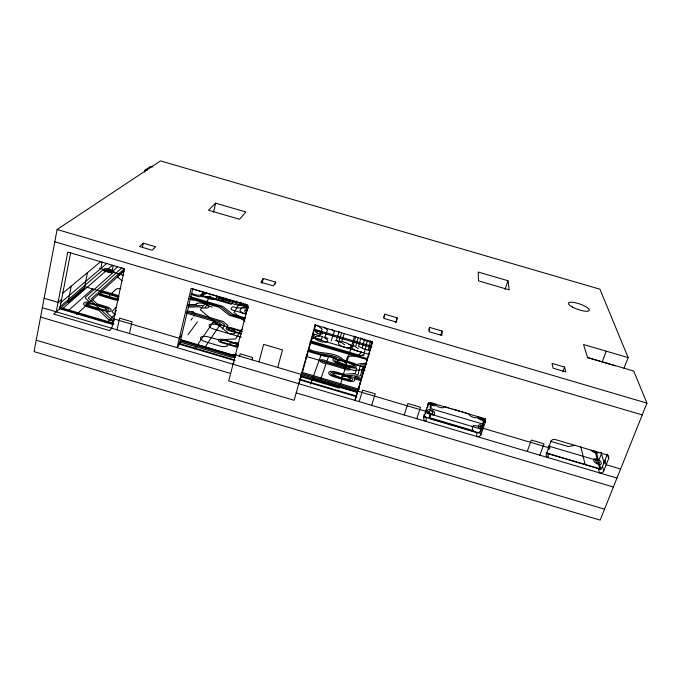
<?xml version="1.0" encoding="UTF-8"?>
<svg xmlns="http://www.w3.org/2000/svg" width="681" height="681" viewBox="0 0 681 681"><rect width="100%" height="100%" fill="white"/><g stroke="black" fill="none" stroke-linecap="round" stroke-linejoin="round"><path stroke-width="1.02" d="M442.08 331.06L441.824 335.452L429.192 331.741L429.592 327.382L442.08 331.06L440.828 334.941M429.728 414.414L429.413 418.551L477.296 432.741M430.094 409.502L430.46 404.633M428.17 403.033L427.728 407.229L426.825 407.825M426.102 409.366L425.94 411.35L357.789 391.158L358.717 387.378M424.135 414.984A3.252 2.971 8.2 0 0 426.417 417.419L426.085 421.462A3.286 2.996 8.3 0 1 423.871 417.674L424.135 414.669M397.193 317.857L396.402 322.087L383.795 318.385L384.731 314.188L397.193 317.857L395.695 322.717M628.154 357.61L599.918 289.195L160.495 160.895L57.11 229.488L34.05 351.626L600.148 520.105L646.95 403.143L633.705 371.043L587.567 357.491L583.532 344.518L628.154 357.61L623.992 368.344M56.225 311.813L67.794 252.064L124.478 268.782L111.803 328.285M59.758 308.757L70.688 252.6M71.19 286.199L67.972 302.543L84.299 288.404L87.466 272.655M102.09 262.108L101.29 265.973A2.843 0.707 -73 0 0 101.682 267.803M113.225 265.386L112.416 269.259A2.852 0.672 -73 0 0 112.774 271.072L117.421 266.952M144.653 172.14L145.096 170.071L150.544 166.47L152.527 167.049M117.089 329.851L119.609 318.138L132.02 321.815L129.458 333.52M142.491 247.16L143.35 243.194L155.668 246.811L152.042 250.191L139.579 246.531L143.35 243.194M192.791 288.608L179.605 344.271L177.111 347.65L191.106 288.429L248.139 305.25L228.748 380.892L294.124 400.3L315.201 325.024L372.592 341.947L355.014 400.385L372.49 341.598M213.502 212.251L215.664 203.159L245.875 211.995L239.567 219.299L208.48 210.199L215.664 203.159M371.903 341.292L369.792 350.025L368.225 349.966L370.473 340.789M358.163 391.039L364.02 367.153M367.493 340.177L363.654 355.337L347.523 356.461L345.522 363.279C335.682 352.162 320.904 356.359 308.612 350.238M239.593 356.146L240.189 353.856L252.677 357.551L252.072 359.849M262.015 283.381L263.292 278.469L275.677 282.113L275.158 284.079M364.667 338.959L362.292 348.034L358.504 346.484L360.811 338.023M258.993 361.892L263.632 344.365L282.487 349.94L277.729 367.442M358.257 337.393L355.601 346.884L358.3 348.868M300.015 380.688L315.669 324.837M355.763 336.533L352.996 346.246A6.461 2.349 16.6 0 0 353.788 349.404A6.461 2.349 16.6 0 0 361.313 351.788L360.436 353.711A3.746 1.379 16.8 0 0 359.84 355.354L311.311 341.028M354.469 336.278L339.41 388.136L300.644 376.653M383.846 317.108L384.731 314.188M359.168 401.62L362.65 390.119L375.214 393.839L371.69 405.331M428.664 330.294L429.592 327.382M404.233 414.984L407.893 403.518L420.483 407.247L416.781 418.696M423.871 417.674L428.008 404.991A3.294 3.022 7.8 0 1 431.431 402.914L483.135 418.211A3.32 3.013 3.4 0 1 485.306 422.024L480.939 434.589A3.303 2.988 4.1 0 1 476.802 436.495L476.691 432.316A3.269 2.971 4 0 0 480.786 430.426L484.804 418.841M432.018 402.82L431.047 405.791A3.064 2.809 7.5 0 0 433.099 409.332L480.463 423.361A3.082 2.801 3.4 0 0 484.319 421.565L485.34 418.619M341.649 332.796L339.07 340.679L344.714 344.858M505.03 289.459L507.975 280.742L478.139 272.017L478.547 280.878L509.226 289.859L507.975 280.742M320.181 380.858L328.463 356.623M331.136 340.849L334.405 331.468L331.298 329.187M310.536 384.152L321.253 354.486M527.222 451.443L531.367 440.088L544.034 443.842L539.837 455.18M562.829 371.903L564.6 367.093L552.036 363.399L553.083 368.191L565.792 371.937L564.6 367.093M602.166 361.934L606.252 351.183M298.763 383.718L300.21 380.015M601.587 453.359L599.68 458.245A3.15 2.792 -3.7 0 1 595.671 460.015L548.801 446.132M302.781 370.813L301.36 374.448L235.413 354.912M602.498 466.485L607.358 454.125L608.635 458.534L603.732 470.98A3.354 2.971 -3.4 0 1 599.45 472.852L598.258 468.349A3.328 2.945 -3.5 0 0 602.498 466.485L603.732 470.98M305.437 359.108L307.284 354.443M233.021 364.224L234.026 362.462M275.677 282.113L273.456 285.918L260.925 282.232L263.292 278.469M240.453 302.381L233.906 312.417L245.032 321.33M222.287 328.957L224.798 325.118L221.172 322.122L186.509 311.881M205.296 346.816L220.142 324.607M236.281 300.951L235.234 302.517A2.026 0.715 13.9 0 0 236.758 303.709L248.65 307.216M233.481 301.045L231.293 304.279L200.784 295.282L203.253 292.132M196.707 303.854L196.451 304.433L188.262 304.628M194.689 348.91L212.974 322.479M222.738 301.64L225.096 298.304M187.939 334.746L197.354 321.943M205.109 307.437L208.08 303.445M181.801 334.992L179.324 338.295L113.804 318.887M210.829 295.937L200.35 309.864L228.688 333.452L241.219 337.155M190.978 320.053L192.502 318.044M193.787 316.307L195.319 314.281L192.221 311.66M596.488 451.843L594.956 452.133L592.989 450.805M111.718 328.37L109.564 330.608L53.646 314.035L85.236 286.744L99.571 291M108.109 321.423L115.429 313.967M114.978 312.034L116.46 310.536M116.57 306.705L111.939 311.609L115.217 314.894M338.849 342.56L338.525 343.011A6.452 2.349 16.3 0 0 344.016 347.114A6.452 2.349 16.3 0 0 350.902 346.714A6.452 2.349 16.3 0 0 345.471 342.645M109.377 295.571L116.621 288.701L120.733 288.65M124.419 270.425L117.455 276.809L122.061 280.878M76.349 314.52L124.121 270.766M124.385 268.672L99.996 290.864L104.917 291.613L118.077 295.503M121.899 267.803L88.232 298.142L111.454 319.61L114.485 320.513M69.087 309.864L92.667 288.948M61.35 309.727L112.459 265.275M59.57 307.131L102.618 270.136L105.666 271.566L112.45 273.149L85.389 297.299L85.5 298.184L89.56 302.083A7.091 2.639 10.6 0 0 83.601 303.513A7.091 2.639 10.6 0 0 88.232 307.046L98.873 310.391A4.844 1.822 10.7 0 1 99.349 310.766L108.679 319.704L113.531 321.526M60.022 303.258L107.275 263.045M61.579 299.393L58.047 302.373L44.129 298.252M338.874 342.534L336.491 339.921L339.104 331.826A3.592 1.268 16.2 0 1 338.602 331.281M62.499 293.426L100.907 261.487M483.459 418.389L481.748 418.619L479.977 417.359M433.346 403.561L431.558 403.765L429.881 402.531M245.654 304.066L245.203 304.066M575.624 445.238L568.286 446.532L550.316 441.211M242.41 329.272L241.193 329.715L235.635 338.942L219.401 339.759A4.682 1.805 13.5 0 1 218.533 339.759L208.829 337.052A6.98 2.707 13.2 0 0 200.597 337.47A6.98 2.707 13.2 0 0 205.619 341.802L219.469 345.905A6.972 2.715 13.5 0 0 226.305 346.314A6.972 2.715 13.5 0 0 227.122 343.547M237.941 346.016L235.098 345.939M344.322 333.375L341.768 341.053L345.02 342.526M365.059 366.14L363.016 366.301L360.419 375.861L354.571 376.482L361.696 378.585M366.77 363.177L358.044 363.952L357.44 365.408A6.452 2.443 16.6 0 0 352.579 362.828L346.059 360.904A2.315 0.868 16.5 0 1 345.659 360.768L344.007 359.968A8.104 3.03 16.5 0 1 342.841 359.202C333.23 350.843 318.98 354.827 308.323 348.885M366.429 364.607L360.428 365.076L357.976 374.695L341.675 376.38L348.349 375.81L361.236 379.623M235.575 357.372L231.259 357.202L179.503 341.871M234.962 355.899L231.915 356.095L180.482 340.858M236.324 354.316L231.336 354.622L180.048 339.436M229.352 343.139L237.499 342.705M247.177 310.127L244.828 310.195L246.496 310.681A2.052 0.732 14.1 0 1 247.424 311.064M246.828 307.063L242.061 307.191L239.814 310.706L242.998 313.234M187.862 305.863L202.606 305.565M247.373 305.156L238.256 305.386L211.076 297.376L210.029 296.533L198.878 296.737L190.867 294.371M188.041 307.097L199.252 306.808L200.674 307.335M315.005 324.88L315.32 324.496M482.029 425.846L480.284 426.093L480.88 428.358M445.076 406.77L443.918 406.463L444.012 406.889A4.299 1.66 18.9 0 1 440.913 407.655A4.299 1.66 18.9 0 1 436.334 405.51A5.806 2.247 18.7 0 1 428.017 403.697M456.653 410.192L453.18 409.204M468.239 413.622L464.757 412.626M247.169 308.067L237.516 307.914L234.494 307.14A2.052 0.732 13.9 0 0 232.11 307.208L231.029 308.825A2.069 0.741 13.8 0 0 232.57 310.051L245.884 314.086M450.286 408.345L451.443 408.685M461.863 411.775L463.02 412.116M201.201 307.506L201.525 307.591A6.189 2.222 13.2 0 0 208.522 307.233A6.189 2.222 13.2 0 0 203.968 303.632A6.189 2.222 13.2 0 0 196.741 303.811M145.096 170.071L147.113 170.659M587.405 357.602L615.275 365.782M57.11 229.488L646.95 403.143M54.786 241.781L642.234 414.916M192.859 289.084L240.214 303.045L247.586 308.825M314.928 325.033L317.874 325.901L322.147 329.068L319.372 336.295L317.031 336.252A6.725 2.452 15.8 0 0 316.18 339.547A6.725 2.452 15.8 0 0 325.118 342.185A6.725 2.452 15.8 0 0 326.659 339.095L326.267 338.797M372.354 342.56L363.313 339.896L360.921 338.168M218.388 298.167L229.65 301.487M314.665 329.4L371.673 346.212M313.805 330.387L371.63 347.446M99.29 268.161L103.291 269.344M113.923 272.477L123.78 275.388M190.059 296.635L222.636 306.322L232.579 314.179L245.415 317.967M323.62 337.027L327.953 338.312M335.341 340.491L341.479 342.296M348.859 344.484L355.005 346.288M362.394 348.476L368.54 350.289M190.671 297.861L221.053 306.833L230.868 314.75L245.075 318.946M189.156 298.474L219.333 307.378L229.284 315.286L244.334 319.806M190.144 299.351L193.132 300.236M206.598 305.428L212.293 307.114M311.498 337.461L369.332 354.537M310.051 341.709L367.161 358.581M310.051 342.773L367.059 359.611M187.428 310.851L223.07 321.475L228.041 325.569L227.02 327.706L230.357 328.693A6.742 2.537 13.7 0 1 235.354 332.83A6.742 2.537 13.7 0 1 227.514 333.179L214.123 329.221A6.742 2.537 13.4 0 1 209.212 325.101A6.742 2.537 13.4 0 1 217.12 324.777L220.457 325.765L221.274 324.624L219.103 322.828L186.662 313.243M241.993 330.957L231.242 327.782A4.367 1.634 13.8 0 0 226.169 328.004A4.367 1.634 13.8 0 0 229.412 330.677L241.236 334.175M212.949 322.488L226.79 326.582M321.228 354.495L335.154 358.606M357.312 365.161L365.28 367.51M242.317 331.741L231.157 328.438L228.407 328.336L228.058 328.872L230.059 330.174L241.27 333.494M307.386 351.158L324.369 356.18L330.166 356.257L336.474 358.453A6.444 2.443 16.3 0 0 332.958 360.275A6.444 2.443 16.3 0 0 338.38 363.731L351.285 367.544A6.452 2.443 16.6 0 0 356.759 368.004L355.337 373.435L345.122 374.295A4.478 1.737 16.5 0 1 344.348 374.312L335.827 371.954A6.657 2.605 16.3 0 0 328.676 372.55A6.657 2.605 16.3 0 0 334.277 376.925L347.608 380.866A6.657 2.605 16.7 0 0 353.499 381.241A6.657 2.605 16.7 0 0 354.146 378.704L361.024 380.739M365.067 370.251L363.024 369.655L353.669 370.413L306.535 356.478M238.239 346.833L222.466 342.202L221.061 341.573L220.423 340.832L220.789 340.262C226.603 340.432 233.43 342.322 238.273 345.437M302.321 372.413L359.398 389.319M301.342 373.358L358.274 390.222M548.656 447.698L483.127 428.289L482.957 424.169M620.595 469.005L606.192 464.74L604.932 460.288M301.394 374.61L358.01 391.379M197.558 344.731L235.124 355.865M312.46 378.772L357.534 392.128M180.133 339.955L235.192 356.274M300.457 375.606L357.559 392.52M424.859 412.456L481.969 429.379M60.984 307.676L113.846 323.339M59.792 308.118L113.71 324.096M178.822 343.386L234.775 359.968M298.874 378.959L356.861 396.146M59.23 308.604L113.216 324.599M178.405 343.922L235.039 360.7M299.623 379.845L356.665 396.742M423.888 416.67L480.931 433.576M546.119 452.891L601.119 469.192M547.192 453.452L599.476 468.954M42.341 307.693L616.977 478.053M40.579 317.048L230.663 373.452M296.192 392.894L613.394 487.009M36.212 340.194L604.532 509.158M468.519 413.733L469.294 414.371A4.324 1.66 19.7 0 0 472.342 416.959A4.324 1.66 19.7 0 0 476.947 417.53A5.857 2.239 19.9 0 0 483.936 420.594M460.126 411.256L456.942 410.302M448.549 407.834L445.365 406.88M326.165 338.729L324.769 337.819L327.484 329.834L323.824 327.008M241.168 302.475L248.522 308.221M113.65 318.972L106.142 311.847A7.074 2.647 10.9 0 0 111.207 310.161A7.074 2.647 10.9 0 0 106.483 306.765L97.008 303.769A4.741 1.754 10.9 0 1 96.54 303.403L91.501 298.601L96.779 293.792L100.567 295.639L113.889 299.572A6.836 2.486 11.3 0 0 118.23 300.304M601.085 452.278L604.217 463.54M596.743 453.844L598.207 459.292M599.68 464.757L600.804 468.945M595.015 450.831L599.952 469.328M580.85 446.838L585.064 464.408M485.161 418.968L485.306 422.024M483.229 420.245L483.399 424.297M480.786 430.426L480.939 434.589M608.635 458.534A3.371 2.988 -4.2 0 0 606.575 454.746L554.555 439.347A3.345 3.005 -1.5 0 0 550.997 441.399L546.324 453.963A3.328 2.979 -0.8 0 0 548.426 457.726L547.686 453.359A3.303 2.954 -0.9 0 1 546.426 452.678M118.494 299.385A4.622 1.677 11.3 0 1 114.57 298.908L101.273 294.975A4.631 1.677 11 0 1 98.43 292.336A4.631 1.677 11 0 1 104.219 292.251L117.413 296.15A4.622 1.677 11.3 0 1 119.132 296.839M482.267 428.17A6.24 2.452 20 0 0 475.815 425.71A6.24 2.452 20 0 0 472.222 427.013L472.64 429.66L473.721 430.784L428.962 417.513L430.086 417.053L430.639 414.695A6.189 2.46 18.7 0 0 425.702 410.694M311.702 338.832A2.086 0.766 15.6 0 0 312.954 338.508L314.213 335.35A2.069 0.749 15.6 0 0 312.511 334.065M246.59 313.805A2.06 0.741 14.1 0 1 244.675 313.626M192.348 293.622A6.742 2.349 13.1 0 0 200.223 295.222A6.742 2.349 13.1 0 0 202.495 292.932L205.585 293.843A6.733 2.358 13.4 0 0 204.649 296.822A6.733 2.358 13.4 0 0 213.102 299.317A6.733 2.358 13.4 0 0 216.175 296.967L229.063 300.806A3.746 1.311 13.8 0 0 232.766 302.109A3.746 1.311 13.8 0 0 235.558 301.674M236.979 347.055A4.503 1.745 13.9 0 1 235.013 346.655L221.793 342.739A4.512 1.745 13.6 0 1 218.473 339.921A4.512 1.745 13.6 0 1 223.743 339.649L236.86 343.53A4.503 1.745 13.9 0 1 238.631 344.237M246.028 312.69A1.711 0.613 14.1 0 1 244.726 311.66L245.594 310.264A1.702 0.604 14.2 0 1 247.552 310.213M548.196 449.094A3.805 1.447 21.5 0 0 549.737 448.209A11.032 4.205 21.3 0 0 548.835 445.638M598.199 452.227A3.763 1.371 22.2 0 1 595.134 452.805A3.763 1.371 22.2 0 1 591.21 450.158M482.174 429.745A3.754 1.464 20.1 0 1 478.556 427.123A10.905 4.239 20.2 0 1 478.964 424.944A3.737 1.456 20 0 1 481.995 425.08M485.187 418.781A3.669 1.396 19.9 0 1 481.773 419.249A3.669 1.396 19.9 0 1 478.232 416.721M435.091 403.952A3.635 1.405 18.7 0 1 432.418 404.591A3.635 1.405 18.7 0 1 428.562 402.76M345.471 368.012L347.191 368.498L345.471 368.012M324.471 361.73L322.743 361.27L324.471 361.73M432.767 412.022L432.665 413.529L430.835 413.759L429.115 412.482L429.226 410.975L431.056 410.754L432.767 412.022M363.731 355.61L362.079 355.124L363.731 355.627M193.081 311.838L191.361 311.455L193.081 311.838M350.562 378.67L350.392 379.3C344.569 379.215 337.716 377.189 332.779 374.09L332.975 373.469C338.815 373.571 345.616 375.58 350.562 378.67M354.129 365.501L353.967 366.089C348.306 365.952 341.734 364.012 336.908 361.049L337.086 360.462C342.756 360.615 349.293 362.547 354.129 365.501M322.411 336.593L321.27 339.632L312.698 337.104L313.907 334.082L322.411 336.593M599.476 462.944L597.918 463.25L596.582 462.629L595.458 460.211L595.832 459.777L598.344 460.526L599.476 462.944M106.781 309.319L104.797 310.025L103.044 309.727L89.918 305.846L88.028 304.484L88.615 303.947L91.807 304.092L104.865 307.957L106.781 309.319M118.434 297.912L116.545 298.559L114.851 298.269L102.159 294.515L100.303 293.222L100.856 292.711L103.921 292.881L116.562 296.61L118.434 297.912M112.314 271.481L110.143 271.481L106.883 270.519L105.802 269.557L111.224 270.519L112.314 271.481M344.211 366.438L326.412 361.177A3.899 1.49 16 0 0 321.228 359.755A3.899 1.49 16 0 0 320.564 361.705A3.899 1.49 16 0 0 325.68 363.322L343.573 368.608A3.899 1.49 16.5 0 0 348.749 370.038A3.899 1.49 16.5 0 0 349.327 368.063A3.899 1.49 16.5 0 0 344.211 366.438M352.375 363.586L339.598 359.806A4.358 1.651 16.3 0 0 334.924 360.147A4.358 1.651 16.3 0 0 338.61 362.964L351.498 366.778A4.367 1.651 16.6 0 0 356.12 366.421A4.367 1.651 16.6 0 0 352.375 363.586M348.766 376.653L335.58 372.745A4.503 1.762 16.3 0 0 330.736 373.154A4.503 1.762 16.3 0 0 334.533 376.108L347.829 380.049A4.503 1.762 16.7 0 0 352.622 379.623A4.503 1.762 16.7 0 0 348.766 376.653M105.768 307.463L92.139 303.428A4.801 1.788 10.6 0 0 86.104 303.564A4.801 1.788 10.6 0 0 88.99 306.339L102.729 310.408A4.793 1.796 10.9 0 0 108.713 310.255A4.793 1.796 10.9 0 0 105.768 307.463M572.261 306.961A11.066 2.877 19.3 0 0 589.227 310.562A11.066 2.877 19.3 0 0 575.096 302.679A11.066 2.877 19.3 0 0 572.261 306.961M104.167 269.08A3.499 1.192 11.3 0 0 106.33 270.995A10.113 3.431 11.4 0 0 111.378 272.315A3.499 1.192 11.4 0 0 113.94 271.957A3.499 1.192 11.4 0 0 113.25 270.646A10.232 3.507 11.3 0 0 108.526 269.089A3.499 1.192 11.3 0 0 104.167 269.08M317.167 333.103A3.499 1.251 15.7 0 0 322.581 333.554A3.499 1.251 15.7 0 0 317.942 331.06A3.499 1.251 15.7 0 0 317.167 333.103M598.139 464.101A3.856 1.439 22.5 0 0 601.272 463.472A11.185 4.171 22.4 0 0 600.106 460.816A3.848 1.422 22.5 0 0 593.943 458.994A11.228 4.154 22.7 0 0 594.113 461.352A3.856 1.439 22.5 0 0 598.139 464.101M430.775 414.516A3.72 1.473 18.8 0 0 434.435 414.057A10.785 4.265 18.7 0 0 434.112 411.656A3.703 1.464 18.8 0 0 427.991 409.843A10.811 4.265 19 0 0 427.336 411.954A3.72 1.473 18.8 0 0 430.775 414.516"/></g></svg>
